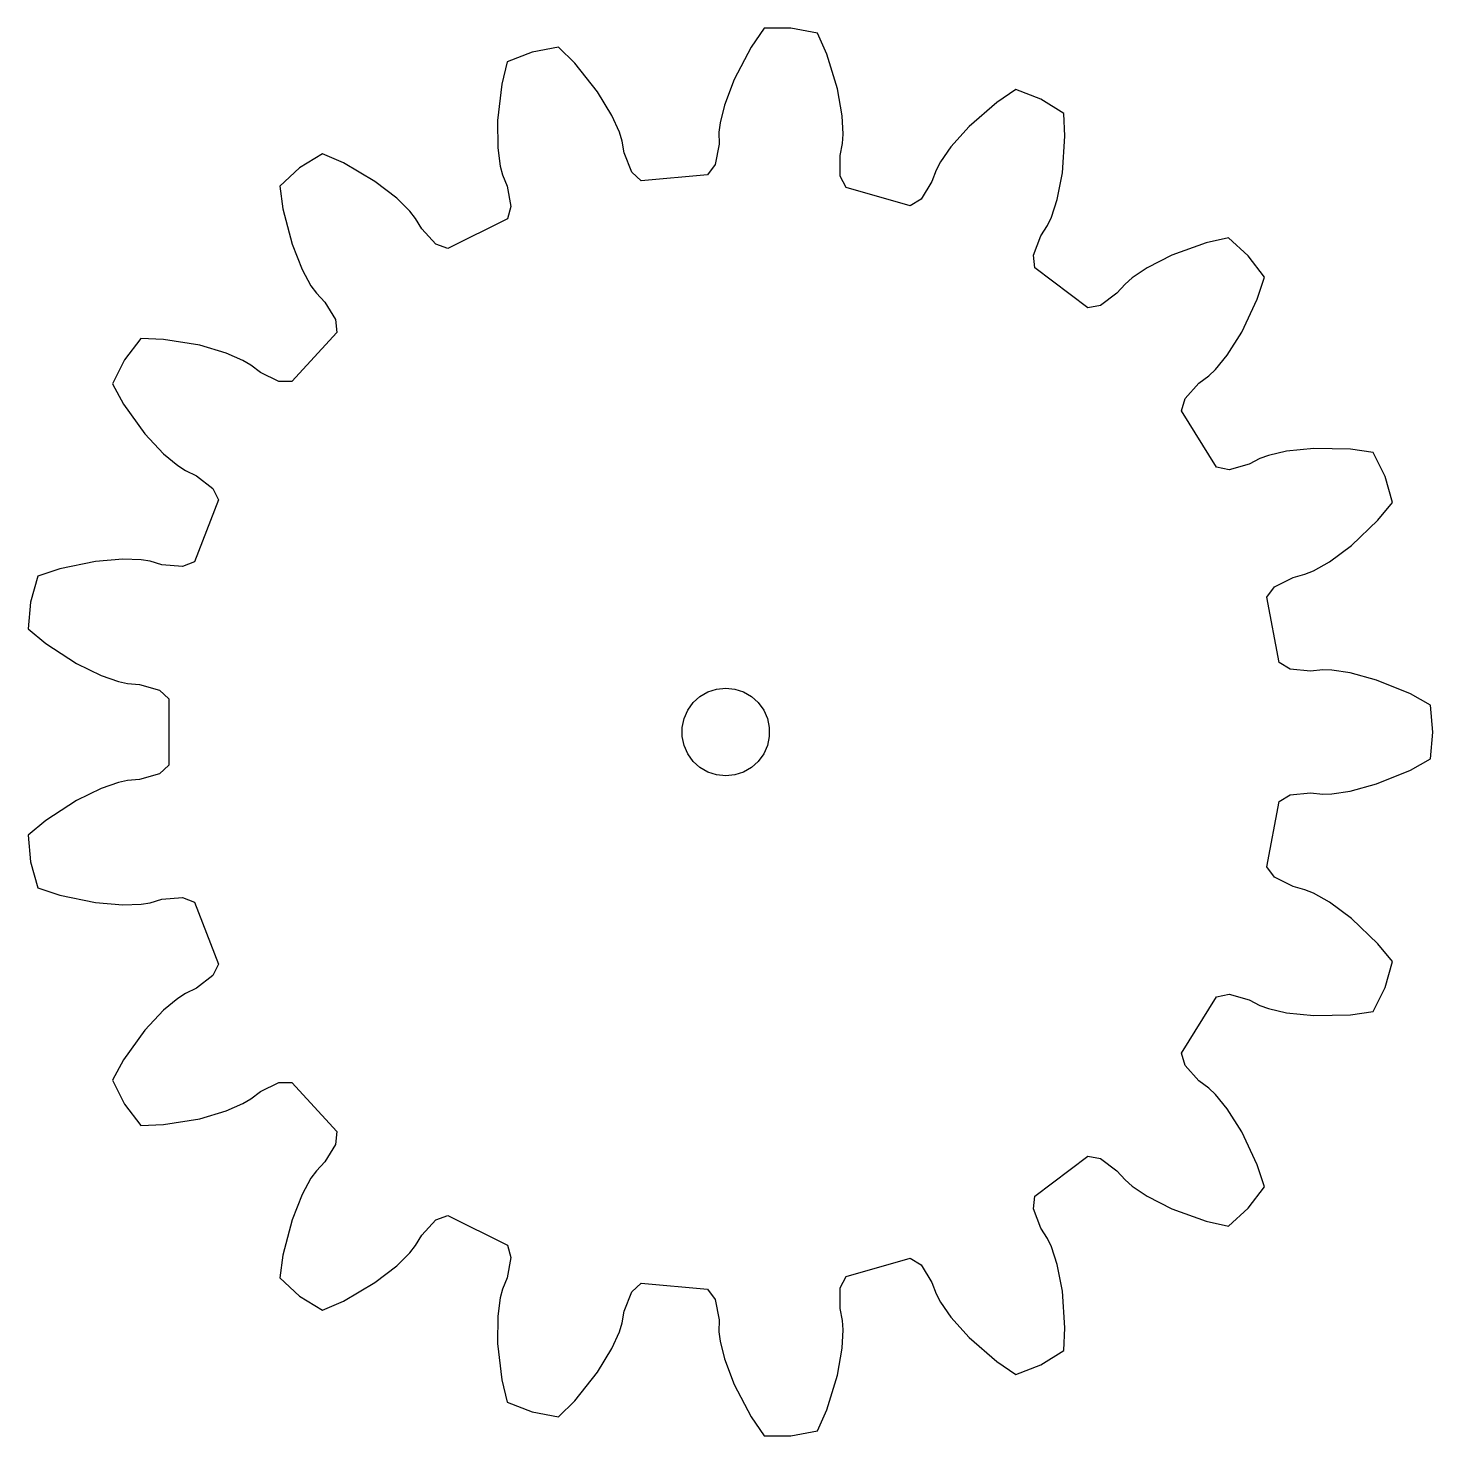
# Model space of a CAD drawing. Header units: metres. Extents: x -23.9 to 24.2, y -24.1 to 24.1.
import ezdxf

# ---------------------------------------------------------------- set-up
doc = ezdxf.new("R2010")
doc.units = ezdxf.units.M

msp = doc.modelspace()

# ---------------------------------------------------------------- linework, layer by layer
for p, q in [((2.232, 24.088), (1.313, 24.088)), ((3.136, 23.919), (2.232, 24.088)), ((1.313, 24.088), (0.865, 23.443)), ((3.458, 23.203), (3.136, 23.919)), ((-6.62, 23.268), (-7.478, 22.936)), ((-5.717, 23.437), (-6.62, 23.268)), ((-5.158, 22.885), (-5.717, 23.437)), ((0.865, 23.443), (0.284, 22.336)), ((3.825, 22.008), (3.458, 23.203)), ((-7.478, 22.936), (-7.662, 22.172)), ((-4.383, 21.904), (-5.158, 22.885)), ((-7.662, 22.172), (-7.804, 20.93)), ((0.284, 22.336), (-0.047, 21.458)), ((-3.896, 21.101), (-4.383, 21.904)), ((3.989, 21.084), (3.825, 22.008)), ((9.926, 21.987), (9.275, 21.547)), ((10.783, 21.655), (9.926, 21.987)), ((-0.047, 21.458), (-0.195, 20.848)), ((9.275, 21.547), (8.333, 20.725)), ((11.565, 21.171), (10.783, 21.655)), ((-7.804, 20.93), (-7.796, 19.992)), ((-3.639, 20.529), (-3.896, 21.101)), ((-0.195, 20.848), (-0.231, 20.533)), ((4.022, 20.457), (3.989, 21.084)), ((8.333, 20.725), (7.707, 20.026)), ((11.606, 20.387), (11.565, 21.171)), ((-3.546, 20.226), (-3.639, 20.529)), ((-0.231, 20.533), (-0.227, 20.117)), ((4, 20.141), (4.022, 20.457)), ((11.517, 19.14), (11.606, 20.387)), ((-13.797, 19.789), (-14.579, 19.305)), ((-13.076, 19.476), (-13.797, 19.789)), ((-7.796, 19.992), (-7.713, 19.37)), ((-3.473, 19.816), (-3.546, 20.226)), ((-3.217, 19.157), (-3.473, 19.816)), ((-0.227, 20.117), (-0.358, 19.422)), ((3.919, 19.733), (4, 20.141)), ((7.707, 20.026), (7.349, 19.51)), ((-14.579, 19.305), (-15.258, 18.686)), ((-12, 18.841), (-13.076, 19.476)), ((-7.713, 19.37), (-7.633, 19.064)), ((-0.358, 19.422), (-0.624, 19.072)), ((3.921, 19.025), (3.919, 19.733)), ((7.349, 19.51), (7.202, 19.23)), ((-11.256, 18.269), (-12, 18.841)), ((-7.633, 19.064), (-7.479, 18.676)), ((-2.891, 18.862), (-3.217, 19.157)), ((-0.624, 19.072), (-2.891, 18.862)), ((4.118, 18.633), (3.921, 19.025)), ((7.055, 18.84), (6.682, 18.239)), ((7.202, 19.23), (7.055, 18.84)), ((11.336, 18.219), (11.517, 19.14)), ((-15.258, 18.686), (-15.154, 17.907)), ((-7.479, 18.676), (-7.35, 17.981)), ((6.308, 18.01), (4.118, 18.633)), ((-15.154, 17.907), (-14.838, 16.698)), ((-10.809, 17.828), (-11.256, 18.269)), ((-10.613, 17.579), (-10.809, 17.828)), ((-7.35, 17.981), (-7.471, 17.559)), ((6.682, 18.239), (6.308, 18.01)), ((11.141, 17.623), (11.336, 18.219)), ((-10.397, 17.223), (-10.613, 17.579)), ((-7.471, 17.559), (-9.51, 16.544)), ((11.006, 17.336), (11.141, 17.623)), ((-9.92, 16.701), (-10.397, 17.223)), ((10.529, 16.324), (10.783, 16.984)), ((10.783, 16.984), (11.006, 17.336)), ((17.198, 16.917), (16.432, 16.742)), ((17.878, 16.298), (17.198, 16.917)), ((-14.838, 16.698), (-14.491, 15.826)), ((-9.51, 16.544), (-9.92, 16.701)), ((16.432, 16.742), (15.257, 16.316)), ((10.571, 15.887), (10.529, 16.324)), ((15.257, 16.316), (14.421, 15.889)), ((18.432, 15.564), (17.878, 16.298)), ((-14.491, 15.826), (-14.189, 15.275)), ((12.388, 14.515), (10.571, 15.887)), ((13.901, 15.538), (13.663, 15.33)), ((14.421, 15.889), (13.901, 15.538)), ((18.187, 14.818), (18.432, 15.564)), ((-14.189, 15.275), (-14.004, 15.019)), ((-14.004, 15.019), (-13.72, 14.714)), ((13.385, 15.019), (12.82, 14.594)), ((13.663, 15.33), (13.385, 15.019)), ((-13.72, 14.714), (-13.349, 14.112)), ((12.82, 14.594), (12.388, 14.515)), ((17.654, 13.687), (18.187, 14.818)), ((-13.349, 14.112), (-13.31, 13.674)), ((-13.31, 13.674), (-14.844, 11.992)), ((17.152, 12.893), (17.654, 13.687)), ((-20.014, 13.469), (-20.568, 12.735)), ((-19.229, 13.437), (-20.014, 13.469)), ((-17.996, 13.234), (-19.229, 13.437)), ((-17.095, 12.969), (-17.996, 13.234)), ((-20.568, 12.735), (-20.978, 11.912)), ((-16.519, 12.719), (-17.095, 12.969)), ((-16.247, 12.558), (-16.519, 12.719)), ((-15.917, 12.304), (-16.247, 12.558)), ((16.754, 12.408), (17.152, 12.893)), ((-15.283, 11.99), (-15.917, 12.304)), ((16.19, 11.942), (16.525, 12.19)), ((16.525, 12.19), (16.754, 12.408)), ((-20.978, 11.912), (-20.6, 11.224)), ((-14.844, 11.992), (-15.283, 11.99)), ((15.715, 11.418), (16.19, 11.942)), ((-20.6, 11.224), (-19.868, 10.21)), ((15.596, 10.996), (15.715, 11.418)), ((16.795, 9.06), (15.596, 10.996)), ((-19.868, 10.21), (-19.229, 9.522)), ((20.121, 9.702), (19.187, 9.607)), ((21.371, 9.675), (20.121, 9.702)), ((22.148, 9.562), (21.371, 9.675)), ((-19.229, 9.522), (-18.749, 9.118)), ((17.907, 9.17), (17.226, 8.977)), ((18.278, 9.359), (17.907, 9.17)), ((18.575, 9.467), (18.278, 9.359)), ((19.187, 9.607), (18.575, 9.467)), ((22.558, 8.739), (22.148, 9.562)), ((-18.749, 9.118), (-18.484, 8.946)), ((-18.484, 8.946), (-18.109, 8.764)), ((-18.109, 8.764), (-17.545, 8.337)), ((17.226, 8.977), (16.795, 9.06)), ((22.81, 7.855), (22.558, 8.739)), ((-17.545, 8.337), (-17.351, 7.943)), ((-17.351, 7.943), (-18.174, 5.819)), ((22.311, 7.247), (22.81, 7.855)), ((21.406, 6.385), (22.311, 7.247)), ((20.652, 5.827), (21.406, 6.385)), ((-21.561, 5.84), (-22.785, 5.584)), ((-20.626, 5.918), (-21.561, 5.84)), ((-19.999, 5.893), (-20.626, 5.918)), ((-19.686, 5.841), (-19.999, 5.893)), ((-19.287, 5.723), (-19.686, 5.841)), ((-18.174, 5.819), (-18.582, 5.659)), ((20.105, 5.518), (20.652, 5.827)), ((-23.528, 5.329), (-23.78, 4.445)), ((-22.785, 5.584), (-23.528, 5.329)), ((-18.582, 5.659), (-19.287, 5.723)), ((19.411, 5.287), (19.813, 5.397)), ((19.813, 5.397), (20.105, 5.518)), ((18.515, 4.619), (18.778, 4.971)), ((18.778, 4.971), (19.411, 5.287)), ((-23.78, 4.445), (-23.864, 3.53)), ((18.933, 2.381), (18.515, 4.619)), ((-23.864, 3.53), (-23.263, 3.024)), ((-23.263, 3.024), (-22.215, 2.343)), ((-22.215, 2.343), (-21.371, 1.933)), ((-21.371, 1.933), (-20.777, 1.73)), ((19.306, 2.148), (18.933, 2.381)), ((20.01, 2.082), (19.306, 2.148)), ((20.425, 2.124), (20.01, 2.082)), ((20.741, 2.118), (20.425, 2.124)), ((21.362, 2.027), (20.741, 2.118)), ((22.267, 1.778), (21.362, 2.027)), ((-20.777, 1.73), (-20.467, 1.665)), ((-20.467, 1.665), (-20.052, 1.63)), ((-20.052, 1.63), (-19.372, 1.436)), ((-0.61, 1.37), (-0.312, 1.467)), ((-0.312, 1.467), (0, 1.5)), ((0, 1.5), (0.312, 1.467)), ((0.312, 1.467), (0.61, 1.37)), ((23.423, 1.302), (22.267, 1.778)), ((-19.372, 1.436), (-19.049, 1.139)), ((-19.049, 1.139), (-19.049, -1.139)), ((-1.299, 0.75), (-1.115, 1.004)), ((-1.115, 1.004), (-0.882, 1.214)), ((-0.882, 1.214), (-0.61, 1.37)), ((0.61, 1.37), (0.882, 1.214)), ((0.882, 1.214), (1.115, 1.004)), ((1.115, 1.004), (1.299, 0.75)), ((24.107, 0.915), (23.423, 1.302)), ((-1.427, 0.464), (-1.299, 0.75)), ((1.299, 0.75), (1.427, 0.464)), ((24.192, 0), (24.107, 0.915)), ((-1.492, 0.157), (-1.427, 0.464)), ((-1.492, -0.157), (-1.492, 0.157)), ((1.427, 0.464), (1.492, 0.157)), ((1.492, 0.157), (1.492, -0.157)), ((24.107, -0.915), (24.192, 0)), ((-1.427, -0.464), (-1.492, -0.157)), ((-1.299, -0.75), (-1.427, -0.464)), ((1.427, -0.464), (1.299, -0.75)), ((1.492, -0.157), (1.427, -0.464)), ((-1.115, -1.004), (-1.299, -0.75)), ((1.299, -0.75), (1.115, -1.004)), ((23.423, -1.302), (24.107, -0.915)), ((-19.372, -1.436), (-20.052, -1.63)), ((-19.049, -1.139), (-19.372, -1.436)), ((-0.882, -1.214), (-1.115, -1.004)), ((-0.61, -1.37), (-0.882, -1.214)), ((-0.312, -1.467), (-0.61, -1.37)), ((0.61, -1.37), (0.312, -1.467)), ((0.882, -1.214), (0.61, -1.37)), ((1.115, -1.004), (0.882, -1.214)), ((22.267, -1.778), (23.423, -1.302)), ((-20.777, -1.73), (-21.371, -1.933)), ((-20.467, -1.665), (-20.777, -1.73)), ((-20.052, -1.63), (-20.467, -1.665)), ((0, -1.5), (-0.312, -1.467)), ((0.312, -1.467), (0, -1.5)), ((21.362, -2.027), (22.267, -1.778)), ((-22.215, -2.343), (-23.263, -3.024)), ((-21.371, -1.933), (-22.215, -2.343)), ((18.515, -4.619), (18.933, -2.381)), ((18.933, -2.381), (19.306, -2.148)), ((19.306, -2.148), (20.01, -2.082)), ((20.01, -2.082), (20.425, -2.124)), ((20.425, -2.124), (20.741, -2.118)), ((20.741, -2.118), (21.362, -2.027)), ((-23.263, -3.024), (-23.864, -3.53)), ((-23.864, -3.53), (-23.78, -4.445)), ((-23.78, -4.445), (-23.528, -5.329)), ((18.778, -4.971), (18.515, -4.619)), ((19.411, -5.287), (18.778, -4.971)), ((19.813, -5.397), (19.411, -5.287)), ((-23.528, -5.329), (-22.785, -5.584)), ((-22.785, -5.584), (-21.561, -5.84)), ((-19.686, -5.841), (-19.287, -5.723)), ((-19.287, -5.723), (-18.582, -5.659)), ((-18.582, -5.659), (-18.174, -5.819)), ((20.105, -5.518), (19.813, -5.397)), ((20.652, -5.827), (20.105, -5.518)), ((-21.561, -5.84), (-20.626, -5.918)), ((-20.626, -5.918), (-19.999, -5.893)), ((-19.999, -5.893), (-19.686, -5.841)), ((-18.174, -5.819), (-17.351, -7.943)), ((21.406, -6.385), (20.652, -5.827)), ((22.311, -7.247), (21.406, -6.385)), ((22.81, -7.855), (22.311, -7.247)), ((-17.351, -7.943), (-17.545, -8.337)), ((22.558, -8.739), (22.81, -7.855)), ((-17.545, -8.337), (-18.109, -8.764)), ((-18.749, -9.118), (-19.229, -9.522)), ((-18.484, -8.946), (-18.749, -9.118)), ((-18.109, -8.764), (-18.484, -8.946)), ((15.596, -10.996), (16.795, -9.06)), ((16.795, -9.06), (17.226, -8.977)), ((17.226, -8.977), (17.907, -9.17)), ((22.148, -9.562), (22.558, -8.739)), ((-19.229, -9.522), (-19.868, -10.21)), ((17.907, -9.17), (18.278, -9.359)), ((18.278, -9.359), (18.575, -9.467)), ((18.575, -9.467), (19.187, -9.607)), ((19.187, -9.607), (20.121, -9.702)), ((21.371, -9.675), (22.148, -9.562)), ((20.121, -9.702), (21.371, -9.675)), ((-19.868, -10.21), (-20.6, -11.224)), ((15.715, -11.418), (15.596, -10.996)), ((-20.6, -11.224), (-20.978, -11.912)), ((16.19, -11.942), (15.715, -11.418)), ((-20.978, -11.912), (-20.568, -12.735)), ((-15.917, -12.304), (-15.283, -11.99)), ((-15.283, -11.99), (-14.844, -11.992)), ((-14.844, -11.992), (-13.31, -13.674)), ((16.525, -12.19), (16.19, -11.942)), ((-16.247, -12.558), (-15.917, -12.304)), ((16.754, -12.408), (16.525, -12.19)), ((17.152, -12.893), (16.754, -12.408)), ((-20.568, -12.735), (-20.014, -13.469)), ((-17.996, -13.234), (-17.095, -12.969)), ((-17.095, -12.969), (-16.519, -12.719)), ((-16.519, -12.719), (-16.247, -12.558)), ((17.654, -13.687), (17.152, -12.893)), ((-20.014, -13.469), (-19.229, -13.437)), ((-19.229, -13.437), (-17.996, -13.234)), ((-13.31, -13.674), (-13.349, -14.112)), ((18.187, -14.818), (17.654, -13.687)), ((-13.349, -14.112), (-13.72, -14.714)), ((-13.72, -14.714), (-14.004, -15.019)), ((10.571, -15.887), (12.388, -14.515)), ((12.388, -14.515), (12.82, -14.594)), ((12.82, -14.594), (13.385, -15.019)), ((18.432, -15.564), (18.187, -14.818)), ((-14.189, -15.275), (-14.491, -15.826)), ((-14.004, -15.019), (-14.189, -15.275)), ((13.385, -15.019), (13.663, -15.33)), ((13.663, -15.33), (13.901, -15.538)), ((-14.491, -15.826), (-14.838, -16.698)), ((10.529, -16.324), (10.571, -15.887)), ((13.901, -15.538), (14.421, -15.889)), ((14.421, -15.889), (15.257, -16.316)), ((17.878, -16.298), (18.432, -15.564)), ((10.783, -16.984), (10.529, -16.324)), ((15.257, -16.316), (16.432, -16.742)), ((17.198, -16.917), (17.878, -16.298)), ((-14.838, -16.698), (-15.154, -17.907)), ((-10.397, -17.223), (-9.92, -16.701)), ((-9.92, -16.701), (-9.51, -16.544)), ((-9.51, -16.544), (-7.471, -17.559)), ((16.432, -16.742), (17.198, -16.917)), ((-10.613, -17.579), (-10.397, -17.223)), ((11.006, -17.336), (10.783, -16.984)), ((11.141, -17.623), (11.006, -17.336)), ((-10.809, -17.828), (-10.613, -17.579)), ((-7.471, -17.559), (-7.35, -17.981)), ((11.336, -18.219), (11.141, -17.623)), ((-15.154, -17.907), (-15.258, -18.686)), ((-12, -18.841), (-11.256, -18.269)), ((-11.256, -18.269), (-10.809, -17.828)), ((-7.35, -17.981), (-7.479, -18.676)), ((4.118, -18.633), (6.308, -18.01)), ((6.308, -18.01), (6.682, -18.239)), ((6.682, -18.239), (7.055, -18.84)), ((11.517, -19.14), (11.336, -18.219)), ((-15.258, -18.686), (-14.579, -19.305)), ((-7.479, -18.676), (-7.633, -19.064)), ((3.921, -19.025), (4.118, -18.633)), ((-13.076, -19.476), (-12, -18.841)), ((-7.633, -19.064), (-7.713, -19.37)), ((-3.473, -19.816), (-3.217, -19.157)), ((-3.217, -19.157), (-2.891, -18.862)), ((-2.891, -18.862), (-0.624, -19.072)), ((-0.624, -19.072), (-0.358, -19.422)), ((3.919, -19.733), (3.921, -19.025)), ((7.055, -18.84), (7.202, -19.23)), ((7.202, -19.23), (7.349, -19.51)), ((11.606, -20.387), (11.517, -19.14)), ((-14.579, -19.305), (-13.797, -19.789)), ((-13.797, -19.789), (-13.076, -19.476)), ((-7.713, -19.37), (-7.796, -19.992)), ((-0.358, -19.422), (-0.227, -20.117)), ((4, -20.141), (3.919, -19.733)), ((7.349, -19.51), (7.707, -20.026)), ((-7.796, -19.992), (-7.804, -20.93)), ((-3.639, -20.529), (-3.546, -20.226)), ((-3.546, -20.226), (-3.473, -19.816)), ((-0.227, -20.117), (-0.231, -20.533)), ((4.022, -20.457), (4, -20.141)), ((7.707, -20.026), (8.333, -20.725)), ((-3.896, -21.101), (-3.639, -20.529)), ((-0.231, -20.533), (-0.195, -20.848)), ((3.989, -21.084), (4.022, -20.457)), ((11.565, -21.171), (11.606, -20.387)), ((-7.804, -20.93), (-7.662, -22.172)), ((-4.383, -21.904), (-3.896, -21.101)), ((-0.195, -20.848), (-0.047, -21.458)), ((3.825, -22.008), (3.989, -21.084)), ((8.333, -20.725), (9.275, -21.547)), ((10.783, -21.655), (11.565, -21.171)), ((-0.047, -21.458), (0.284, -22.336)), ((9.275, -21.547), (9.926, -21.987)), ((9.926, -21.987), (10.783, -21.655)), ((-5.158, -22.885), (-4.383, -21.904)), ((3.458, -23.203), (3.825, -22.008)), ((-7.662, -22.172), (-7.478, -22.936)), ((0.284, -22.336), (0.865, -23.443)), ((-7.478, -22.936), (-6.62, -23.268)), ((-5.717, -23.437), (-5.158, -22.885)), ((-6.62, -23.268), (-5.717, -23.437)), ((0.865, -23.443), (1.313, -24.088)), ((3.136, -23.919), (3.458, -23.203)), ((1.313, -24.088), (2.232, -24.088)), ((2.232, -24.088), (3.136, -23.919))]:
    msp.add_line(p, q)

doc.saveas('drawing.dxf')
